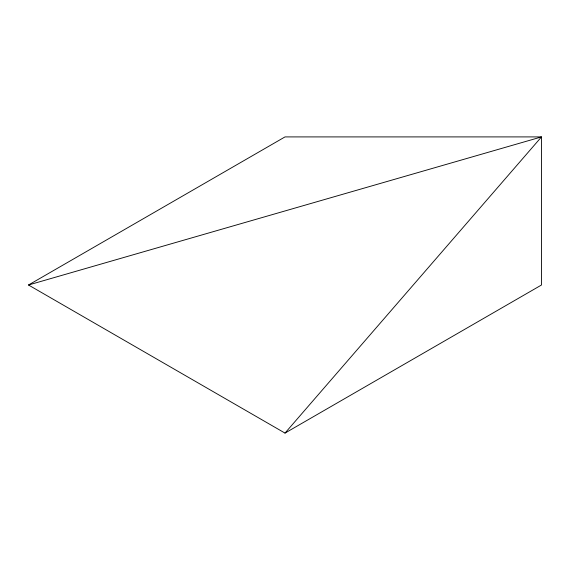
<?xml version="1.0" encoding="UTF-8"?>
<svg xmlns="http://www.w3.org/2000/svg" width="570" height="570" viewBox="0 0 570 570"><rect width="100%" height="100%" fill="white"/><g stroke="black" fill="none" stroke-linecap="round" stroke-linejoin="round"><path stroke-width="0.85" d="M285 433.093L541.5 136.907L285 136.914L28.5 285L285 433.093L541.5 285L541.5 136.907L28.5 285"/></g></svg>
